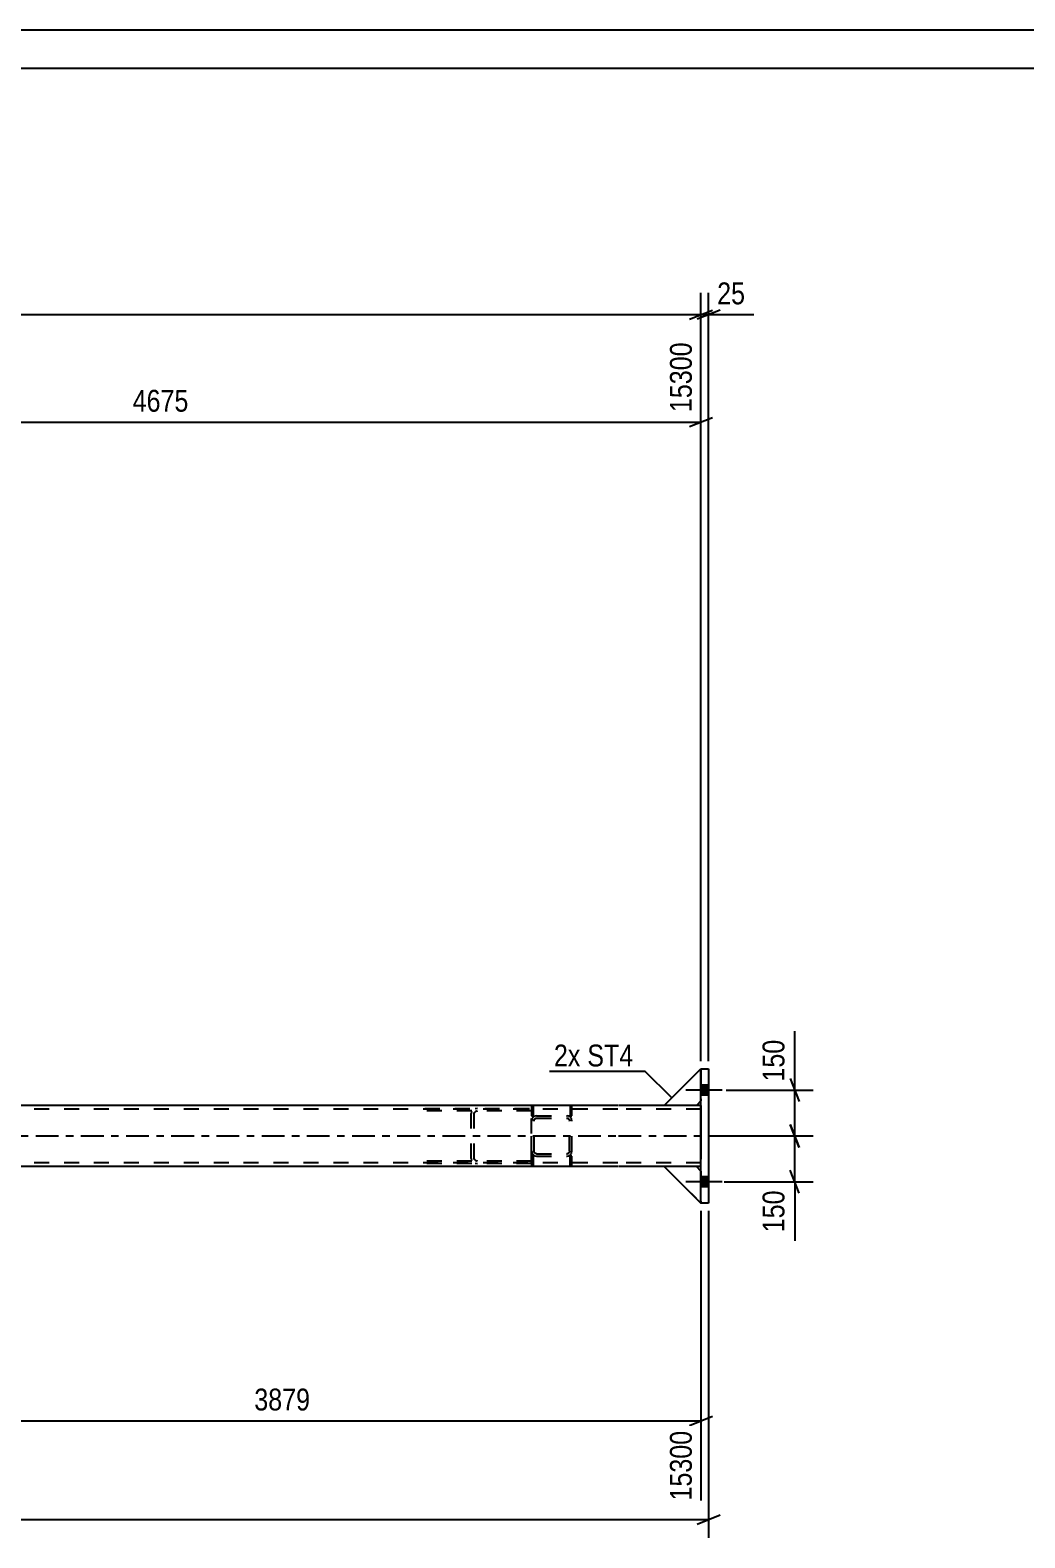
# Model space of a CAD drawing. Header units: millimetres. Extents: x -141 to 1048, y -561 to 280.
# Drawn here: x 478.7 to 609, y 83 to 280.4 of the extents above; entities that cross this region are included whole.
import ezdxf

# ---------------------------------------------------------------- set-up
doc = ezdxf.new("R2010")
doc.units = ezdxf.units.MM
doc.linetypes.add('DXK_LINE_DOT2', pattern=[3.9198, 1.9599, -1.9599])
doc.linetypes.add('DXK_LINE_DOT3', pattern=[5.9187, 2.979, -0.9799, 0.9799, -0.9799])
doc.styles.add('Arial Narrow', font='ARIALN.TTF', dxfattribs={"height": 0.2})

# ---------------------------------------------------------------- blocks, each defined once
blk = doc.blocks.new('Unknown-389626618-1160')
at = {"color": 5, "linetype": 'Continuous'}
for p, q in [((1048.2, 280.39), (-140.8, 280.39)), ((1043.2, 275.39), (-135.8, 275.39))]:
    blk.add_line(p, q, dxfattribs=at)
blk = doc.blocks.new('Part-389626618-34403 - 34395')
at = {"color": 7, "linetype": 'DXK_LINE_DOT2'}
for p, q in [((530.37, 139.22), (544.36, 139.22)), ((544.36, 138.9), (530.37, 138.9)), ((536.48, 138.82), (536.42, 138.58)), ((536.42, 132.66), (536.42, 138.58)), ((536.85, 138.58), (536.89, 138.7)), ((536.85, 132.66), (536.85, 138.58)), ((537.29, 139.22), (536.96, 139.17)), ((537.13, 138.87), (537.29, 138.9)), ((544.36, 132.02), (544.36, 139.22)), ((544.36, 132.34), (530.37, 132.34)), ((536.42, 132.66), (536.48, 132.41)), ((536.89, 132.53), (536.85, 132.66)), ((537.29, 132.34), (537.13, 132.36)), ((544.36, 132.02), (530.37, 132.02)), ((536.96, 132.06), (537.29, 132.02))]:
    blk.add_line(p, q, dxfattribs=at)
for centre, start, end in [((537.23, 138.48), 104.5547, 147.5896), ((537.23, 132.75), 212.4104, 255.4453)]:
    blk.add_arc(centre, 0.401, start, end, dxfattribs=at)
blk = doc.blocks.new('Part-389626618-34470 - 34395')
at = {"color": 7, "linetype": 'DXK_LINE_DOT2'}
for p, q in [((544.6, 139.46), (544.36, 139.46)), ((544.36, 139.46), (544.36, 138.26)), ((544.36, 138.26), (544.6, 138.26)), ((544.6, 138.26), (544.6, 139.46))]:
    blk.add_line(p, q, dxfattribs=at)
blk = doc.blocks.new('Part-389626618-34471 - 34395')
at = {"color": 7, "linetype": 'DXK_LINE_DOT2'}
for p, q in [((549.64, 139.46), (549.4, 139.46)), ((549.4, 139.46), (549.4, 138.26)), ((549.4, 139.46), (549.4, 138.26)), ((549.4, 138.26), (549.64, 138.26)), ((549.64, 138.26), (549.64, 139.46)), ((549.64, 138.26), (549.64, 139.46))]:
    blk.add_line(p, q, dxfattribs=at)
blk = doc.blocks.new('Part-389626618-34472 - 34395')
at = {"color": 7, "linetype": 'DXK_LINE_DOT2'}
for p, q in [((544.6, 132.98), (544.36, 132.98)), ((544.36, 132.98), (544.36, 131.78)), ((544.6, 131.78), (544.6, 132.98)), ((544.36, 131.78), (544.6, 131.78))]:
    blk.add_line(p, q, dxfattribs=at)
blk = doc.blocks.new('Part-389626618-34408 - 34395')
at = {"color": 7, "linetype": 'DXK_LINE_DOT2'}
for p, q in [((545, 138.26), (544.76, 138.21)), ((545, 138.26), (549, 138.26)), ((549.24, 138.21), (549, 138.26)), ((544.41, 137.86), (544.36, 137.62)), ((544.36, 133.62), (544.36, 137.62)), ((544.68, 137.62), (544.7, 137.74)), ((544.68, 133.62), (544.68, 137.62)), ((544.88, 137.91), (545, 137.94)), ((545, 137.94), (549, 137.94)), ((549, 137.94), (549.12, 137.91)), ((549.3, 137.74), (549.32, 137.62)), ((549.32, 133.62), (549.32, 137.62)), ((549.64, 137.62), (549.59, 137.86)), ((549.64, 133.62), (549.64, 137.62)), ((544.36, 133.62), (544.41, 133.37)), ((544.7, 133.49), (544.68, 133.62)), ((544.76, 133.02), (545, 132.98)), ((545, 133.3), (544.88, 133.32)), ((545, 133.3), (549, 133.3)), ((545, 132.98), (549, 132.98)), ((549.12, 133.32), (549, 133.3)), ((549, 132.98), (549.24, 133.02)), ((549.32, 133.62), (549.3, 133.49)), ((549.59, 133.37), (549.64, 133.62))]:
    blk.add_line(p, q, dxfattribs=at)
for centre, radius, start, end in [((545, 137.62), 0.64, 112.5, 157.5), ((549, 137.62), 0.64, 22.5, 67.5), ((545, 137.62), 0.32, 112.5, 157.5), ((549, 137.62), 0.32, 22.5, 67.5), ((545, 133.62), 0.64, 202.5, 247.5), ((545, 133.62), 0.32, 202.5, 247.5), ((549, 133.62), 0.32, 292.5, 337.5), ((549, 133.62), 0.64, 292.5, 337.5)]:
    blk.add_arc(centre, radius, start, end, dxfattribs=at)
blk = doc.blocks.new('Part-389626618-34473 - 34395')
at = {"color": 7, "linetype": 'DXK_LINE_DOT2'}
for p, q in [((549.64, 132.98), (549.4, 132.98)), ((549.4, 131.78), (549.4, 132.98)), ((549.4, 132.98), (549.4, 131.78)), ((549.64, 131.78), (549.64, 132.98)), ((549.64, 131.78), (549.64, 132.98)), ((549.4, 131.78), (549.64, 131.78))]:
    blk.add_line(p, q, dxfattribs=at)
blk = doc.blocks.new('Part-389626618-34431 - 34395')
at = {"color": 2, "linetype": 'Continuous'}
for p, q in [((566.54, 126.82), (566.54, 144.42)), ((566.54, 144.42), (567.54, 144.42)), ((567.54, 144.42), (567.54, 126.82)), ((567.54, 126.82), (566.54, 126.82))]:
    blk.add_line(p, q, dxfattribs=at)
at = {"color": 7, "linetype": 'DXK_LINE_DOT2'}
for p, q in [((566.54, 126.82), (566.54, 144.42)), ((567.54, 144.42), (567.54, 126.82))]:
    blk.add_line(p, q, dxfattribs=at)
blk = doc.blocks.new('Part-389626618-34442 - 34395')
at = {"color": 7, "linetype": 'DXK_LINE_DOT2'}
for p, q in [((565.94, 131.62), (561.74, 131.62)), ((561.74, 131.62), (566.54, 126.82)), ((566.54, 131.02), (565.94, 131.62)), ((566.54, 126.82), (566.54, 131.02)), ((566.54, 131.02), (566.54, 126.82))]:
    blk.add_line(p, q, dxfattribs=at)
blk = doc.blocks.new('Part-389626618-34443 - 34395')
at = {"color": 2, "linetype": 'Continuous'}
for p, q in [((565.94, 131.62), (561.74, 131.62)), ((561.74, 131.62), (566.54, 126.82)), ((566.54, 131.02), (565.94, 131.62))]:
    blk.add_line(p, q, dxfattribs=at)
at = {"color": 7, "linetype": 'DXK_LINE_DOT2'}
for p, q in [((566.54, 131.02), (566.54, 126.82)), ((566.54, 126.82), (566.54, 131.02))]:
    blk.add_line(p, q, dxfattribs=at)
blk = doc.blocks.new('Part-389626618-34444 - 34395')
at = {"color": 7, "linetype": 'DXK_LINE_DOT2'}
for p, q in [((565.94, 131.62), (561.74, 131.62)), ((561.74, 131.62), (566.54, 126.82)), ((566.54, 131.02), (565.94, 131.62)), ((566.54, 126.82), (566.54, 131.02)), ((566.54, 131.02), (566.54, 126.82))]:
    blk.add_line(p, q, dxfattribs=at)
blk = doc.blocks.new('Part-389626618-34445 - 34395')
at = {"color": 7, "linetype": 'DXK_LINE_DOT2'}
for p, q in [((561.74, 139.62), (566.54, 144.42)), ((566.54, 144.42), (566.54, 140.22)), ((566.54, 140.22), (566.54, 144.42)), ((566.54, 140.22), (565.94, 139.62)), ((565.94, 139.62), (561.74, 139.62))]:
    blk.add_line(p, q, dxfattribs=at)
blk = doc.blocks.new('Part-389626618-34446 - 34395')
at = {"color": 2, "linetype": 'Continuous'}
for p, q in [((561.74, 139.62), (566.54, 144.42)), ((566.54, 140.22), (565.94, 139.62)), ((565.94, 139.62), (561.74, 139.62))]:
    blk.add_line(p, q, dxfattribs=at)
at = {"color": 7, "linetype": 'DXK_LINE_DOT2'}
for p, q in [((566.54, 140.22), (566.54, 144.42)), ((566.54, 144.42), (566.54, 140.22))]:
    blk.add_line(p, q, dxfattribs=at)
blk = doc.blocks.new('Part-389626618-34447 - 34395')
at = {"color": 7, "linetype": 'DXK_LINE_DOT2'}
for p, q in [((561.74, 139.62), (566.54, 144.42)), ((566.54, 144.42), (566.54, 140.22)), ((566.54, 140.22), (566.54, 144.42)), ((566.54, 140.22), (565.94, 139.62)), ((565.94, 139.62), (561.74, 139.62))]:
    blk.add_line(p, q, dxfattribs=at)
blk = doc.blocks.new('Part-389626618-34490 - 34395')
at = {"color": 7, "linetype": 'DXK_LINE_DOT2'}
for p, q in [((555.64, 139.14), (0, 139.14)), ((566.54, 139.14), (555.74, 139.14)), ((565.94, 139.62), (561.74, 139.62)), ((566.54, 139.62), (566.54, 138.66)), ((566.54, 139.62), (566.54, 139.33)), ((566.54, 131.62), (566.54, 132.58)), ((555.64, 132.1), (0, 132.1)), ((566.54, 132.1), (555.74, 132.1)), ((565.94, 131.62), (561.74, 131.62)), ((566.54, 131.62), (566.54, 131.69))]:
    blk.add_line(p, q, dxfattribs=at)
at = {"color": 2, "linetype": 'Continuous'}
for p, q in [((555.64, 139.62), (429, 139.62)), ((561.74, 139.62), (555.74, 139.62)), ((566.54, 139.62), (565.94, 139.62)), ((566.54, 138.66), (566.54, 132.58)), ((555.64, 131.62), (463.53, 131.62)), ((561.74, 131.62), (555.74, 131.62)), ((566.54, 131.62), (565.94, 131.62))]:
    blk.add_line(p, q, dxfattribs=at)
at = {"color": 7, "linetype": 'DXK_LINE_DOT3'}
for p, q in [((0, 135.62), (555.64, 135.62)), ((555.74, 135.62), (566.54, 135.62))]:
    blk.add_line(p, q, dxfattribs=at)
blk = doc.blocks.new('Bolt-389626618-34546 - 34395')
at = {"linetype": 'Continuous'}
for points in [[(566.54, 142.28), (566.54, 140.96), (567.54, 140.96), (567.54, 142.28)], [(566.54, 142.28), (566.54, 140.96), (567.54, 140.96), (567.54, 142.28)], [(566.54, 130.28), (566.54, 128.96), (567.54, 128.96), (567.54, 130.28)], [(566.54, 130.28), (566.54, 128.96), (567.54, 128.96), (567.54, 130.28)]]:
    blk.add_hatch(color=1, dxfattribs=at).paths.add_polyline_path(points)
at = {"color": 1, "linetype": 'Continuous'}
for p, q in [((567.54, 142.28), (566.54, 142.28)), ((567.54, 142.28), (566.54, 142.28)), ((569.3, 141.62), (564.54, 141.62)), ((569.3, 141.62), (564.54, 141.62)), ((567.54, 140.96), (566.54, 140.96)), ((567.54, 140.96), (566.54, 140.96)), ((569.3, 129.62), (564.54, 129.62)), ((569.3, 129.62), (564.54, 129.62)), ((567.54, 130.28), (566.54, 130.28)), ((567.54, 130.28), (566.54, 130.28)), ((567.54, 128.96), (566.54, 128.96)), ((567.54, 128.96), (566.54, 128.96))]:
    blk.add_line(p, q, dxfattribs=at)
blk = doc.blocks.new('StraightDimension-389626618-44295 - 34395')
at = {"color": 7, "linetype": 'Continuous'}
for p, q in [((566.54, 145.42), (566.54, 246)), ((567.54, 145.42), (567.54, 246)), ((565.04, 242.55), (568.04, 243.75)), ((569.04, 243.75), (566.04, 242.55)), ((566.54, 243.15), (567.54, 243.15))]:
    blk.add_line(p, q, dxfattribs=at)
at = {"color": 0}
blk.add_wipeout([(572.92, 243.9), (572.92, 248.1), (568.06, 248.1), (568.06, 243.9)], dxfattribs=at)
at = {"color": 7, "linetype": 'Continuous'}
blk.add_line((567.54, 243.15), (573.45, 243.15), dxfattribs=at)
blk.add_line((567.54, 243.15), (573.45, 243.15), dxfattribs=at)
at = {"color": 3, "style": 'Arial Narrow'}
blk.add_text('25', height=2.863, dxfattribs=at).set_placement((568.66, 244.5))
blk = doc.blocks.new('StraightDimension-389626618-35738 - 34395')
at = {"color": 7, "linetype": 'Continuous'}
for p, q in [((456.85, 130.42), (456.85, 87.89)), ((566.54, 125.82), (566.54, 87.89)), ((458.35, 98.93), (455.35, 97.73)), ((565.04, 97.73), (568.04, 98.93)), ((456.85, 98.33), (566.54, 98.33))]:
    blk.add_line(p, q, dxfattribs=at)
at = {"color": 0}
blk.add_wipeout([(515.95, 99.08), (515.95, 103.28), (507.44, 103.28), (507.44, 99.08)], dxfattribs=at)
at = {"color": 0, "linetype": 'Continuous'}
blk.add_wipeout([(565.94, 97.63), (561.74, 97.63), (561.74, 87.29), (565.94, 87.29)], dxfattribs=at)
at = {"color": 3, "style": 'Arial Narrow'}
blk.add_text('3879', height=2.863, dxfattribs=at).set_placement((508.04, 99.68))
at = {"color": 3, "linetype": 'Continuous', "style": 'Arial Narrow'}
blk.add_text('15300', height=2.863, rotation=90.0002, dxfattribs=at).set_placement((565.34, 87.89))
blk = doc.blocks.new('StraightDimension-389626618-35881 - 34395')
at = {"color": 7, "linetype": 'Continuous'}
for p, q in [((425, 220.14), (425, 239.53)), ((566.54, 145.42), (566.54, 239.53)), ((426.5, 229.69), (423.5, 228.49)), ((425, 229.09), (566.54, 229.09)), ((565.04, 228.49), (568.04, 229.69))]:
    blk.add_line(p, q, dxfattribs=at)
at = {"color": 0, "linetype": 'Continuous'}
blk.add_wipeout([(565.94, 240.13), (561.74, 240.13), (561.74, 229.79), (565.94, 229.79)], dxfattribs=at)
at = {"color": 0}
blk.add_wipeout([(500.03, 229.84), (500.03, 234.04), (491.51, 234.04), (491.51, 229.84)], dxfattribs=at)
at = {"color": 3, "linetype": 'Continuous', "style": 'Arial Narrow'}
blk.add_text('15300', height=2.863, rotation=90.0002, dxfattribs=at).set_placement((565.34, 230.39))
at = {"color": 3, "style": 'Arial Narrow'}
blk.add_text('4675', height=2.863, dxfattribs=at).set_placement((492.11, 230.44))
blk = doc.blocks.new('StraightDimension-389626618-44296 - 34395')
at = {"color": 7, "linetype": 'Continuous'}
for p, q in [((566.54, 145.42), (566.54, 246)), ((0, 243.15), (566.54, 243.15)), ((565.04, 242.55), (568.04, 243.75))]:
    blk.add_line(p, q, dxfattribs=at)
blk = doc.blocks.new('StraightDimension-389626618-52713 - 34395')
at = {"color": 7, "linetype": 'Continuous'}
for p, q in [((578.22, 143.12), (579.42, 140.12)), ((569.82, 141.62), (581.22, 141.62)), ((578.82, 135.62), (578.82, 141.62)), ((579.42, 134.12), (578.22, 137.12)), ((567.54, 135.62), (581.22, 135.62))]:
    blk.add_line(p, q, dxfattribs=at)
at = {"color": 0}
blk.add_wipeout([(578.07, 148.83), (573.87, 148.83), (573.87, 142.14), (578.07, 142.14)], dxfattribs=at)
at = {"color": 7, "linetype": 'Continuous'}
blk.add_line((578.82, 141.62), (578.82, 149.35), dxfattribs=at)
blk.add_line((578.82, 141.62), (578.82, 149.35), dxfattribs=at)
at = {"color": 3, "style": 'Arial Narrow'}
blk.add_text('150', height=2.863, rotation=90.0002, dxfattribs=at).set_placement((577.47, 142.74))
blk = doc.blocks.new('StraightDimension-389626618-44362 - 34395')
at = {"color": 7, "linetype": 'Continuous'}
for p, q in [((567.54, 125.82), (567.54, 83)), ((-1, 85.4), (567.54, 85.4)), ((566.04, 84.8), (569.04, 86))]:
    blk.add_line(p, q, dxfattribs=at)
blk = doc.blocks.new('StraightDimension-389626618-52714 - 34395')
at = {"color": 7, "linetype": 'Continuous'}
for p, q in [((578.22, 137.12), (579.42, 134.12)), ((567.54, 135.62), (581.22, 135.62)), ((578.82, 129.62), (578.82, 135.62)), ((579.42, 128.12), (578.22, 131.12)), ((569.59, 129.62), (581.22, 129.62))]:
    blk.add_line(p, q, dxfattribs=at)
at = {"color": 0}
blk.add_wipeout([(578.07, 129.09), (573.87, 129.09), (573.87, 122.41), (578.07, 122.41)], dxfattribs=at)
at = {"color": 7, "linetype": 'Continuous'}
blk.add_line((578.82, 129.62), (578.82, 121.88), dxfattribs=at)
blk.add_line((578.82, 129.62), (578.82, 121.88), dxfattribs=at)
at = {"color": 3, "style": 'Arial Narrow'}
blk.add_text('150', height=2.863, rotation=90.0002, dxfattribs=at).set_placement((577.47, 123.01))
blk = doc.blocks.new('MarkSet-389626618-37801 - 34395')
at = {"color": 30, "linetype": 'Continuous'}
blk.add_line((562.71, 140.59), (559.18, 144.12), dxfattribs=at)
at = {"color": 0}
blk.add_wipeout([(550.75, 144.72), (550.75, 147.72), (547.28, 147.72), (547.28, 144.72)], dxfattribs=at)
blk.add_wipeout([(550.75, 144.72), (550.75, 147.72), (547.28, 147.72), (547.28, 144.72)], dxfattribs=at)
blk.add_wipeout([(557.68, 144.72), (557.68, 147.72), (551.65, 147.72), (551.65, 144.72)], dxfattribs=at)
blk.add_wipeout([(557.68, 144.72), (557.68, 147.72), (551.65, 147.72), (551.65, 144.72)], dxfattribs=at)
at = {"color": 30, "linetype": 'Continuous'}
blk.add_line((546.68, 144.12), (559.18, 144.12), dxfattribs=at)
at = {"color": 3, "style": 'Arial Narrow'}
for s, p in [('2x', (547.28, 144.72)), ('ST4', (551.65, 144.72))]:
    blk.add_text(s, height=2.863, dxfattribs=at).set_placement(p)

msp = doc.modelspace()

# ---------------------------------------------------------------- block references
for name in ['Unknown-389626618-1160', 'Part-389626618-34445 - 34395', 'Part-389626618-34446 - 34395', 'Part-389626618-34447 - 34395', 'Part-389626618-34431 - 34395', 'Bolt-389626618-34546 - 34395', 'Part-389626618-34490 - 34395', 'Part-389626618-34403 - 34395', 'Part-389626618-34470 - 34395', 'Part-389626618-34408 - 34395', 'Part-389626618-34471 - 34395', 'Part-389626618-34472 - 34395', 'Part-389626618-34473 - 34395', 'Part-389626618-34442 - 34395', 'Part-389626618-34443 - 34395', 'Part-389626618-34444 - 34395']:
    msp.add_blockref(name, (0, 0))

# ---------------------------------------------------------------- next in the draw order: block references
for name in ['StraightDimension-389626618-44295 - 34395', 'StraightDimension-389626618-35738 - 34395']:
    msp.add_blockref(name, (0, 0))

# ---------------------------------------------------------------- next in the draw order: block references
for name in ['StraightDimension-389626618-35881 - 34395', 'StraightDimension-389626618-44362 - 34395']:
    msp.add_blockref(name, (0, 0))

# ---------------------------------------------------------------- next in the draw order: block references
msp.add_blockref('StraightDimension-389626618-44296 - 34395', (0, 0))

# ---------------------------------------------------------------- next in the draw order: block references
for name in ['StraightDimension-389626618-52713 - 34395', 'MarkSet-389626618-37801 - 34395']:
    msp.add_blockref(name, (0, 0))

# ---------------------------------------------------------------- next in the draw order: block references
msp.add_blockref('StraightDimension-389626618-52714 - 34395', (0, 0))

doc.saveas('drawing.dxf')
